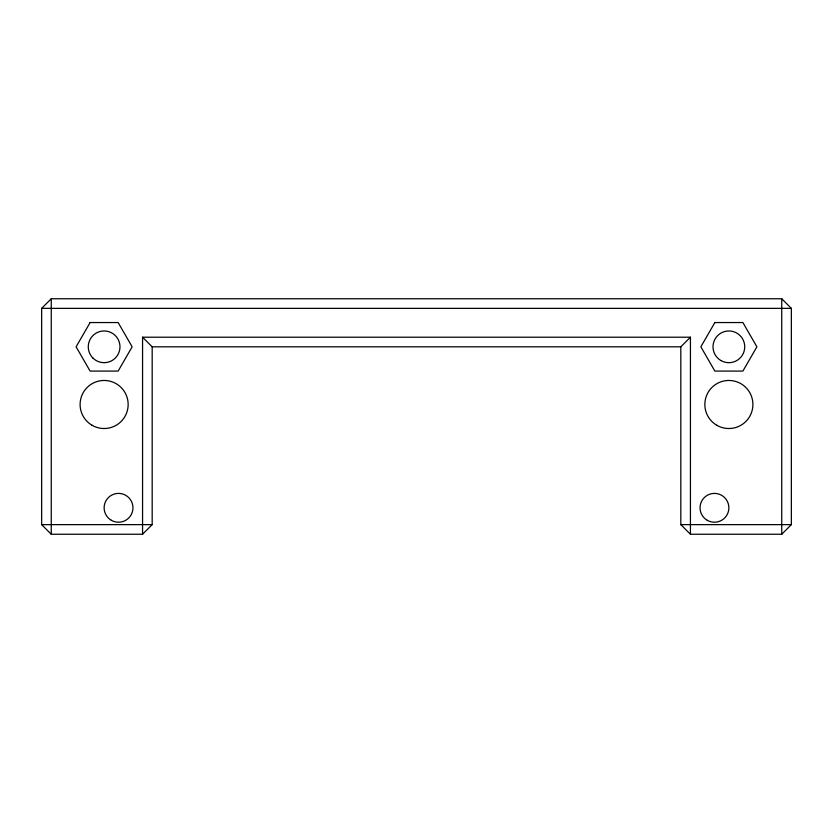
<?xml version="1.0" encoding="UTF-8"?>
<svg xmlns="http://www.w3.org/2000/svg" width="833" height="833" viewBox="0 0 833 833"><rect width="100%" height="100%" fill="white"/><g stroke="black" fill="none" stroke-linecap="round" stroke-linejoin="round"><path stroke-width="1.25" d="M142.568 534.245L142.568 337.209L152.179 346.82L152.179 524.634L142.568 534.245L51.261 534.245L41.65 524.634L41.65 308.366L51.261 298.755L781.739 298.755L791.35 308.366L791.35 524.634L781.739 534.245L690.432 534.245L680.821 524.634L680.821 346.82L690.432 337.209L690.432 534.245M41.65 308.366L791.35 308.366M142.568 337.209L690.432 337.209M152.179 346.82L680.821 346.82M41.65 524.634L152.179 524.634M680.821 524.634L791.35 524.634M781.739 298.755L781.739 534.245M51.261 298.755L51.261 534.245M90.11 322.548L76.105 346.82L90.11 371.081L118.14 371.081L132.145 346.82L118.14 322.548L90.11 322.548M714.86 322.548L700.855 346.82L714.86 371.081L742.89 371.081L756.895 346.82L742.89 322.548L714.86 322.548M720.941 360.554A15.858 15.858 0 0 0 744.733 346.82A15.858 15.858 0 0 0 720.941 333.085A15.858 15.858 0 0 0 720.941 360.554M716.859 425.299A24.032 24.032 0 0 0 752.907 404.484A24.032 24.032 0 0 0 716.859 383.68A24.032 24.032 0 0 0 716.859 425.299M92.109 425.299A24.032 24.032 0 0 0 128.157 404.484A24.032 24.032 0 0 0 92.109 383.68A24.032 24.032 0 0 0 92.109 425.299M111.33 520.292A14.421 14.421 0 0 0 132.957 507.807A14.421 14.421 0 0 0 111.33 495.323A14.421 14.421 0 0 0 111.33 520.292M707.248 520.292A14.421 14.421 0 0 0 728.875 507.807A14.421 14.421 0 0 0 707.248 495.323A14.421 14.421 0 0 0 707.248 520.292M92.911 358.034A15.858 15.858 0 0 0 119.442 350.922A15.858 15.858 0 0 0 100.022 331.503A15.858 15.858 0 0 0 92.911 358.034"/></g></svg>
